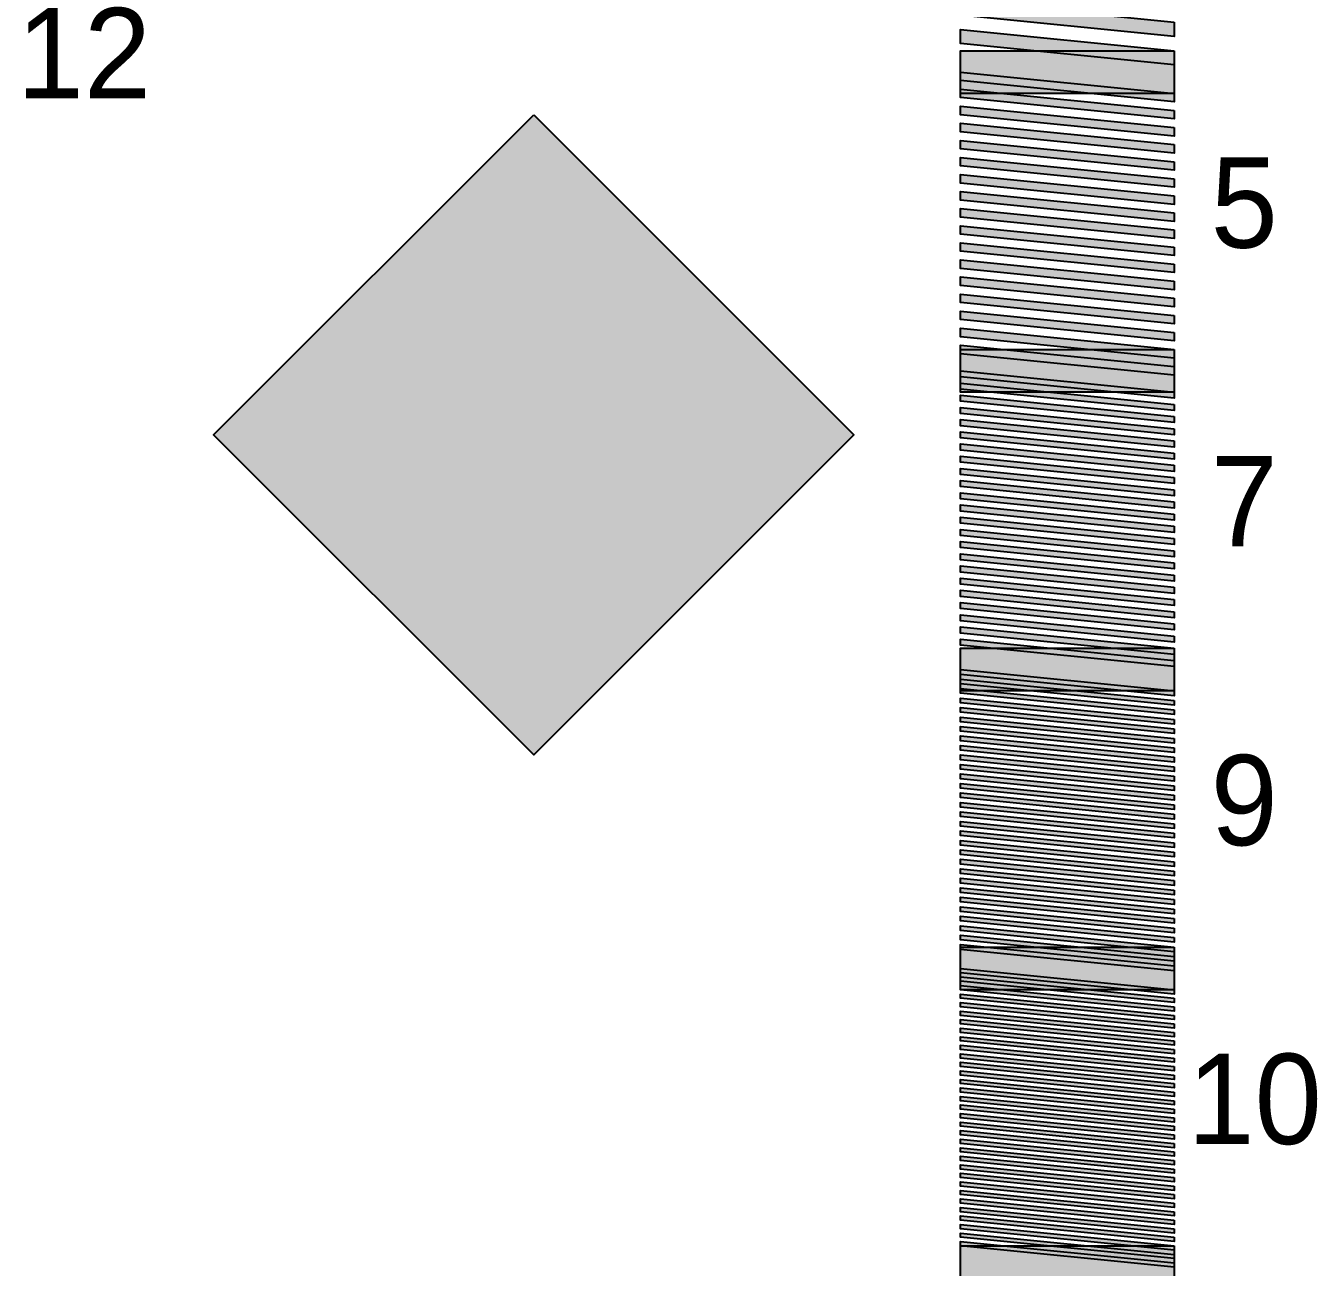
# Model space of a CAD drawing. Header units: millimetres. Extents: x 39 to 1543, y 52 to 919.
# Drawn here: x 936 to 1177.9, y 448.3 to 680.9 of the extents above; entities that cross this region are included whole.
import ezdxf

# ---------------------------------------------------------------- set-up
doc = ezdxf.new("R2010")
doc.units = ezdxf.units.MM
doc.layers.add('LABELS', color=7, linetype='Continuous')
doc.layers.add('PERIPHERY', color=7, linetype='Continuous')

msp = doc.modelspace()

# ---------------------------------------------------------------- hatches: boundary and pattern name
at = {"layer": 'PERIPHERY', "true_color": 0x000000}
h = msp.add_hatch(color=7, dxfattribs=at)
h.dxf.hatch_style = 1
h.paths.add_polyline_path([(1151.12, 681.58), (1151.12, 678.91), (1111.12, 682.91), (1111.12, 685.58), (1151.12, 681.58)])
h = msp.add_hatch(color=7, dxfattribs=at)
h.dxf.hatch_style = 1
h.paths.add_polyline_path([(1151.12, 676.25), (1151.12, 673.58), (1111.12, 677.58), (1111.12, 680.25), (1151.12, 676.25)])
h = msp.add_hatch(color=7, dxfattribs=at)
h.dxf.hatch_style = 1
h.paths.add_polyline_path([(1151.12, 676.25), (1151.12, 668.25), (1111.12, 668.25), (1111.12, 676.25), (1151.12, 676.25)])
h = msp.add_hatch(color=7, dxfattribs=at)
h.dxf.hatch_style = 1
h.paths.add_polyline_path([(1151.12, 668.25), (1151.12, 666.65), (1111.12, 670.65), (1111.12, 672.25), (1151.12, 668.25)])
h = msp.add_hatch(color=7, dxfattribs=at)
h.dxf.hatch_style = 1
h.paths.add_polyline_path([(1151.12, 665.05), (1151.12, 663.45), (1111.12, 667.45), (1111.12, 669.05), (1151.12, 665.05)])
h = msp.add_hatch(color=7, dxfattribs=at)
h.dxf.hatch_style = 1
h.paths.add_polyline_path([(1151.12, 661.85), (1151.12, 660.25), (1111.12, 664.25), (1111.12, 665.85), (1151.12, 661.85)])
h = msp.add_hatch(color=7, dxfattribs=at)
h.dxf.hatch_style = 1
h.paths.add_polyline_path([(1031.12, 664.25), (1091.12, 604.25), (1031.12, 544.25), (971.12, 604.25), (1031.12, 664.25)])
h = msp.add_hatch(color=7, dxfattribs=at)
h.dxf.hatch_style = 1
h.paths.add_polyline_path([(1151.12, 658.65), (1151.12, 657.05), (1111.12, 661.05), (1111.12, 662.65), (1151.12, 658.65)])
h = msp.add_hatch(color=7, dxfattribs=at)
h.dxf.hatch_style = 1
h.paths.add_polyline_path([(1151.12, 655.45), (1151.12, 653.85), (1111.12, 657.85), (1111.12, 659.45), (1151.12, 655.45)])
h = msp.add_hatch(color=7, dxfattribs=at)
h.dxf.hatch_style = 1
h.paths.add_polyline_path([(1151.12, 652.25), (1151.12, 650.65), (1111.12, 654.65), (1111.12, 656.25), (1151.12, 652.25)])
h = msp.add_hatch(color=7, dxfattribs=at)
h.dxf.hatch_style = 1
h.paths.add_polyline_path([(1151.12, 649.05), (1151.12, 647.45), (1111.12, 651.45), (1111.12, 653.05), (1151.12, 649.05)])
h = msp.add_hatch(color=7, dxfattribs=at)
h.dxf.hatch_style = 1
h.paths.add_polyline_path([(1151.12, 645.85), (1151.12, 644.25), (1111.12, 648.25), (1111.12, 649.85), (1151.12, 645.85)])
h = msp.add_hatch(color=7, dxfattribs=at)
h.dxf.hatch_style = 1
h.paths.add_polyline_path([(1151.12, 642.65), (1151.12, 641.05), (1111.12, 645.05), (1111.12, 646.65), (1151.12, 642.65)])
h = msp.add_hatch(color=7, dxfattribs=at)
h.dxf.hatch_style = 1
h.paths.add_polyline_path([(1151.12, 639.45), (1151.12, 637.85), (1111.12, 641.85), (1111.12, 643.45), (1151.12, 639.45)])
h = msp.add_hatch(color=7, dxfattribs=at)
h.dxf.hatch_style = 1
h.paths.add_polyline_path([(1151.12, 636.25), (1151.12, 634.65), (1111.12, 638.65), (1111.12, 640.25), (1151.12, 636.25)])
h = msp.add_hatch(color=7, dxfattribs=at)
h.dxf.hatch_style = 1
h.paths.add_polyline_path([(1151.12, 633.05), (1151.12, 631.45), (1111.12, 635.45), (1111.12, 637.05), (1151.12, 633.05)])
h = msp.add_hatch(color=7, dxfattribs=at)
h.dxf.hatch_style = 1
h.paths.add_polyline_path([(1151.12, 629.85), (1151.12, 628.25), (1111.12, 632.25), (1111.12, 633.85), (1151.12, 629.85)])
h = msp.add_hatch(color=7, dxfattribs=at)
h.dxf.hatch_style = 1
h.paths.add_polyline_path([(1151.12, 626.65), (1151.12, 625.05), (1111.12, 629.05), (1111.12, 630.65), (1151.12, 626.65)])
h = msp.add_hatch(color=7, dxfattribs=at)
h.dxf.hatch_style = 1
h.paths.add_polyline_path([(1151.12, 623.45), (1151.12, 621.85), (1111.12, 625.85), (1111.12, 627.45), (1151.12, 623.45)])
h = msp.add_hatch(color=7, dxfattribs=at)
h.dxf.hatch_style = 1
h.paths.add_polyline_path([(1151.12, 620.25), (1151.12, 618.65), (1111.12, 622.65), (1111.12, 624.25), (1151.12, 620.25)])
h = msp.add_hatch(color=7, dxfattribs=at)
h.dxf.hatch_style = 1
h.paths.add_polyline_path([(1151.12, 617.05), (1151.12, 615.45), (1111.12, 619.45), (1111.12, 621.05), (1151.12, 617.05)])
h = msp.add_hatch(color=7, dxfattribs=at)
h.dxf.hatch_style = 1
h.paths.add_polyline_path([(1151.12, 620.25), (1151.12, 612.25), (1111.12, 612.25), (1111.12, 620.25), (1151.12, 620.25)])
h = msp.add_hatch(color=7, dxfattribs=at)
h.dxf.hatch_style = 1
h.paths.add_polyline_path([(1151.12, 612.25), (1151.12, 611.11), (1111.12, 615.1), (1111.12, 616.25), (1151.12, 612.25)])
h = msp.add_hatch(color=7, dxfattribs=at)
h.dxf.hatch_style = 1
h.paths.add_polyline_path([(1151.12, 609.96), (1151.12, 608.82), (1111.12, 612.82), (1111.12, 613.96), (1151.12, 609.96)])
h = msp.add_hatch(color=7, dxfattribs=at)
h.dxf.hatch_style = 1
h.paths.add_polyline_path([(1151.12, 607.68), (1151.12, 606.54), (1111.12, 610.54), (1111.12, 611.68), (1151.12, 607.68)])
h = msp.add_hatch(color=7, dxfattribs=at)
h.dxf.hatch_style = 1
h.paths.add_polyline_path([(1151.12, 605.39), (1151.12, 604.25), (1111.12, 608.25), (1111.12, 609.39), (1151.12, 605.39)])
h = msp.add_hatch(color=7, dxfattribs=at)
h.dxf.hatch_style = 1
h.paths.add_polyline_path([(1151.12, 603.11), (1151.12, 601.96), (1111.12, 605.96), (1111.12, 607.11), (1151.12, 603.11)])
h = msp.add_hatch(color=7, dxfattribs=at)
h.dxf.hatch_style = 1
h.paths.add_polyline_path([(1151.12, 600.82), (1151.12, 599.68), (1111.12, 603.68), (1111.12, 604.82), (1151.12, 600.82)])
h = msp.add_hatch(color=7, dxfattribs=at)
h.dxf.hatch_style = 1
h.paths.add_polyline_path([(1151.12, 598.54), (1151.12, 597.39), (1111.12, 601.39), (1111.12, 602.54), (1151.12, 598.54)])
h = msp.add_hatch(color=7, dxfattribs=at)
h.dxf.hatch_style = 1
h.paths.add_polyline_path([(1151.12, 596.25), (1151.12, 595.11), (1111.12, 599.11), (1111.12, 600.25), (1151.12, 596.25)])
h = msp.add_hatch(color=7, dxfattribs=at)
h.dxf.hatch_style = 1
h.paths.add_polyline_path([(1151.12, 593.96), (1151.12, 592.82), (1111.12, 596.82), (1111.12, 597.96), (1151.12, 593.96)])
h = msp.add_hatch(color=7, dxfattribs=at)
h.dxf.hatch_style = 1
h.paths.add_polyline_path([(1151.12, 591.68), (1151.12, 590.53), (1111.12, 594.54), (1111.12, 595.68), (1151.12, 591.68)])
h = msp.add_hatch(color=7, dxfattribs=at)
h.dxf.hatch_style = 1
h.paths.add_polyline_path([(1151.12, 589.39), (1151.12, 588.25), (1111.12, 592.25), (1111.12, 593.39), (1151.12, 589.39)])
h = msp.add_hatch(color=7, dxfattribs=at)
h.dxf.hatch_style = 1
h.paths.add_polyline_path([(1151.12, 587.11), (1151.12, 585.97), (1111.12, 589.96), (1111.12, 591.11), (1151.12, 587.11)])
h = msp.add_hatch(color=7, dxfattribs=at)
h.dxf.hatch_style = 1
h.paths.add_polyline_path([(1151.12, 584.82), (1151.12, 583.68), (1111.12, 587.68), (1111.12, 588.82), (1151.12, 584.82)])
h = msp.add_hatch(color=7, dxfattribs=at)
h.dxf.hatch_style = 1
h.paths.add_polyline_path([(1151.12, 582.54), (1151.12, 581.39), (1111.12, 585.39), (1111.12, 586.54), (1151.12, 582.54)])
h = msp.add_hatch(color=7, dxfattribs=at)
h.dxf.hatch_style = 1
h.paths.add_polyline_path([(1151.12, 580.25), (1151.12, 579.11), (1111.12, 583.11), (1111.12, 584.25), (1151.12, 580.25)])
h = msp.add_hatch(color=7, dxfattribs=at)
h.dxf.hatch_style = 1
h.paths.add_polyline_path([(1151.12, 577.97), (1151.12, 576.82), (1111.12, 580.82), (1111.12, 581.97), (1151.12, 577.97)])
h = msp.add_hatch(color=7, dxfattribs=at)
h.dxf.hatch_style = 1
h.paths.add_polyline_path([(1151.12, 575.68), (1151.12, 574.54), (1111.12, 578.54), (1111.12, 579.68), (1151.12, 575.68)])
h = msp.add_hatch(color=7, dxfattribs=at)
h.dxf.hatch_style = 1
h.paths.add_polyline_path([(1151.12, 573.4), (1151.12, 572.25), (1111.12, 576.25), (1111.12, 577.39), (1151.12, 573.4)])
h = msp.add_hatch(color=7, dxfattribs=at)
h.dxf.hatch_style = 1
h.paths.add_polyline_path([(1151.12, 571.11), (1151.12, 569.97), (1111.12, 573.97), (1111.12, 575.11), (1151.12, 571.11)])
h = msp.add_hatch(color=7, dxfattribs=at)
h.dxf.hatch_style = 1
h.paths.add_polyline_path([(1151.12, 568.82), (1151.12, 567.68), (1111.12, 571.68), (1111.12, 572.82), (1151.12, 568.82)])
h = msp.add_hatch(color=7, dxfattribs=at)
h.dxf.hatch_style = 1
h.paths.add_polyline_path([(1151.12, 566.54), (1151.12, 565.39), (1111.12, 569.39), (1111.12, 570.54), (1151.12, 566.54)])
h = msp.add_hatch(color=7, dxfattribs=at)
h.dxf.hatch_style = 1
h.paths.add_polyline_path([(1151.12, 564.25), (1151.12, 563.11), (1111.12, 567.11), (1111.12, 568.25), (1151.12, 564.25)])
h = msp.add_hatch(color=7, dxfattribs=at)
h.dxf.hatch_style = 1
h.paths.add_polyline_path([(1151.12, 561.97), (1151.12, 560.82), (1111.12, 564.82), (1111.12, 565.97), (1151.12, 561.97)])
h = msp.add_hatch(color=7, dxfattribs=at)
h.dxf.hatch_style = 1
h.paths.add_polyline_path([(1151.12, 564.25), (1151.12, 556.25), (1111.12, 556.25), (1111.12, 564.25), (1151.12, 564.25)])
h = msp.add_hatch(color=7, dxfattribs=at)
h.dxf.hatch_style = 1
h.paths.add_polyline_path([(1151.12, 556.25), (1151.12, 555.36), (1111.12, 559.36), (1111.12, 560.25), (1151.12, 556.25)])
h = msp.add_hatch(color=7, dxfattribs=at)
h.dxf.hatch_style = 1
h.paths.add_polyline_path([(1151.12, 554.47), (1151.12, 553.58), (1111.12, 557.58), (1111.12, 558.47), (1151.12, 554.47)])
h = msp.add_hatch(color=7, dxfattribs=at)
h.dxf.hatch_style = 1
h.paths.add_polyline_path([(1151.12, 552.69), (1151.12, 551.81), (1111.12, 555.81), (1111.12, 556.69), (1151.12, 552.69)])
h = msp.add_hatch(color=7, dxfattribs=at)
h.dxf.hatch_style = 1
h.paths.add_polyline_path([(1151.12, 550.92), (1151.12, 550.03), (1111.12, 554.03), (1111.12, 554.92), (1151.12, 550.92)])
h = msp.add_hatch(color=7, dxfattribs=at)
h.dxf.hatch_style = 1
h.paths.add_polyline_path([(1151.12, 549.14), (1151.12, 548.25), (1111.12, 552.25), (1111.12, 553.14), (1151.12, 549.14)])
h = msp.add_hatch(color=7, dxfattribs=at)
h.dxf.hatch_style = 1
h.paths.add_polyline_path([(1151.12, 547.36), (1151.12, 546.47), (1111.12, 550.47), (1111.12, 551.36), (1151.12, 547.36)])
h = msp.add_hatch(color=7, dxfattribs=at)
h.dxf.hatch_style = 1
h.paths.add_polyline_path([(1151.12, 545.58), (1151.12, 544.69), (1111.12, 548.7), (1111.12, 549.58), (1151.12, 545.58)])
h = msp.add_hatch(color=7, dxfattribs=at)
h.dxf.hatch_style = 1
h.paths.add_polyline_path([(1151.12, 543.81), (1151.12, 542.92), (1111.12, 546.92), (1111.12, 547.81), (1151.12, 543.81)])
h = msp.add_hatch(color=7, dxfattribs=at)
h.dxf.hatch_style = 1
h.paths.add_polyline_path([(1151.12, 542.03), (1151.12, 541.14), (1111.12, 545.14), (1111.12, 546.03), (1151.12, 542.03)])
h = msp.add_hatch(color=7, dxfattribs=at)
h.dxf.hatch_style = 1
h.paths.add_polyline_path([(1151.12, 540.25), (1151.12, 539.36), (1111.12, 543.36), (1111.12, 544.25), (1151.12, 540.25)])
h = msp.add_hatch(color=7, dxfattribs=at)
h.dxf.hatch_style = 1
h.paths.add_polyline_path([(1151.12, 538.47), (1151.12, 537.59), (1111.12, 541.58), (1111.12, 542.47), (1151.12, 538.47)])
h = msp.add_hatch(color=7, dxfattribs=at)
h.dxf.hatch_style = 1
h.paths.add_polyline_path([(1151.12, 536.69), (1151.12, 535.81), (1111.12, 539.81), (1111.12, 540.7), (1151.12, 536.69)])
h = msp.add_hatch(color=7, dxfattribs=at)
h.dxf.hatch_style = 1
h.paths.add_polyline_path([(1151.12, 534.92), (1151.12, 534.03), (1111.12, 538.03), (1111.12, 538.92), (1151.12, 534.92)])
h = msp.add_hatch(color=7, dxfattribs=at)
h.dxf.hatch_style = 1
h.paths.add_polyline_path([(1151.12, 533.14), (1151.12, 532.25), (1111.12, 536.25), (1111.12, 537.14), (1151.12, 533.14)])
h = msp.add_hatch(color=7, dxfattribs=at)
h.dxf.hatch_style = 1
h.paths.add_polyline_path([(1151.12, 531.36), (1151.12, 530.47), (1111.12, 534.47), (1111.12, 535.36), (1151.12, 531.36)])
h = msp.add_hatch(color=7, dxfattribs=at)
h.dxf.hatch_style = 1
h.paths.add_polyline_path([(1151.12, 529.58), (1151.12, 528.7), (1111.12, 532.7), (1111.12, 533.58), (1151.12, 529.58)])
h = msp.add_hatch(color=7, dxfattribs=at)
h.dxf.hatch_style = 1
h.paths.add_polyline_path([(1151.12, 527.81), (1151.12, 526.92), (1111.12, 530.92), (1111.12, 531.81), (1151.12, 527.81)])
h = msp.add_hatch(color=7, dxfattribs=at)
h.dxf.hatch_style = 1
h.paths.add_polyline_path([(1151.12, 526.03), (1151.12, 525.14), (1111.12, 529.14), (1111.12, 530.03), (1151.12, 526.03)])
h = msp.add_hatch(color=7, dxfattribs=at)
h.dxf.hatch_style = 1
h.paths.add_polyline_path([(1151.12, 524.25), (1151.12, 523.36), (1111.12, 527.36), (1111.12, 528.25), (1151.12, 524.25)])
h = msp.add_hatch(color=7, dxfattribs=at)
h.dxf.hatch_style = 1
h.paths.add_polyline_path([(1151.12, 522.48), (1151.12, 521.59), (1111.12, 525.59), (1111.12, 526.48), (1151.12, 522.48)])
h = msp.add_hatch(color=7, dxfattribs=at)
h.dxf.hatch_style = 1
h.paths.add_polyline_path([(1151.12, 520.7), (1151.12, 519.81), (1111.12, 523.81), (1111.12, 524.7), (1151.12, 520.7)])
h = msp.add_hatch(color=7, dxfattribs=at)
h.dxf.hatch_style = 1
h.paths.add_polyline_path([(1151.12, 518.92), (1151.12, 518.03), (1111.12, 522.03), (1111.12, 522.92), (1151.12, 518.92)])
h = msp.add_hatch(color=7, dxfattribs=at)
h.dxf.hatch_style = 1
h.paths.add_polyline_path([(1151.12, 517.14), (1151.12, 516.25), (1111.12, 520.25), (1111.12, 521.14), (1151.12, 517.14)])
h = msp.add_hatch(color=7, dxfattribs=at)
h.dxf.hatch_style = 1
h.paths.add_polyline_path([(1151.12, 515.36), (1151.12, 514.48), (1111.12, 518.47), (1111.12, 519.37), (1151.12, 515.36)])
h = msp.add_hatch(color=7, dxfattribs=at)
h.dxf.hatch_style = 1
h.paths.add_polyline_path([(1151.12, 513.59), (1151.12, 512.7), (1111.12, 516.7), (1111.12, 517.59), (1151.12, 513.59)])
h = msp.add_hatch(color=7, dxfattribs=at)
h.dxf.hatch_style = 1
h.paths.add_polyline_path([(1151.12, 511.81), (1151.12, 510.92), (1111.12, 514.92), (1111.12, 515.81), (1151.12, 511.81)])
h = msp.add_hatch(color=7, dxfattribs=at)
h.dxf.hatch_style = 1
h.paths.add_polyline_path([(1151.12, 510.03), (1151.12, 509.14), (1111.12, 513.14), (1111.12, 514.03), (1151.12, 510.03)])
h = msp.add_hatch(color=7, dxfattribs=at)
h.dxf.hatch_style = 1
h.paths.add_polyline_path([(1151.12, 508.25), (1151.12, 507.36), (1111.12, 511.37), (1111.12, 512.25), (1151.12, 508.25)])
h = msp.add_hatch(color=7, dxfattribs=at)
h.dxf.hatch_style = 1
h.paths.add_polyline_path([(1151.12, 506.48), (1151.12, 505.59), (1111.12, 509.59), (1111.12, 510.48), (1151.12, 506.48)])
h = msp.add_hatch(color=7, dxfattribs=at)
h.dxf.hatch_style = 1
h.paths.add_polyline_path([(1151.12, 504.7), (1151.12, 503.81), (1111.12, 507.81), (1111.12, 508.7), (1151.12, 504.7)])
h = msp.add_hatch(color=7, dxfattribs=at)
h.dxf.hatch_style = 1
h.paths.add_polyline_path([(1151.12, 508.25), (1151.12, 500.25), (1111.12, 500.25), (1111.12, 508.25), (1151.12, 508.25)])
h = msp.add_hatch(color=7, dxfattribs=at)
h.dxf.hatch_style = 1
h.paths.add_polyline_path([(1151.12, 500.25), (1151.12, 499.45), (1111.12, 503.45), (1111.12, 504.25), (1151.12, 500.25)])
h = msp.add_hatch(color=7, dxfattribs=at)
h.dxf.hatch_style = 1
h.paths.add_polyline_path([(1151.12, 498.65), (1151.12, 497.85), (1111.12, 501.85), (1111.12, 502.65), (1151.12, 498.65)])
h = msp.add_hatch(color=7, dxfattribs=at)
h.dxf.hatch_style = 1
h.paths.add_polyline_path([(1151.12, 497.05), (1151.12, 496.25), (1111.12, 500.25), (1111.12, 501.05), (1151.12, 497.05)])
h = msp.add_hatch(color=7, dxfattribs=at)
h.dxf.hatch_style = 1
h.paths.add_polyline_path([(1151.12, 495.45), (1151.12, 494.65), (1111.12, 498.65), (1111.12, 499.45), (1151.12, 495.45)])
h = msp.add_hatch(color=7, dxfattribs=at)
h.dxf.hatch_style = 1
h.paths.add_polyline_path([(1151.12, 493.85), (1151.12, 493.05), (1111.12, 497.05), (1111.12, 497.85), (1151.12, 493.85)])
h = msp.add_hatch(color=7, dxfattribs=at)
h.dxf.hatch_style = 1
h.paths.add_polyline_path([(1151.12, 492.25), (1151.12, 491.45), (1111.12, 495.45), (1111.12, 496.25), (1151.12, 492.25)])
h = msp.add_hatch(color=7, dxfattribs=at)
h.dxf.hatch_style = 1
h.paths.add_polyline_path([(1151.12, 490.65), (1151.12, 489.85), (1111.12, 493.85), (1111.12, 494.65), (1151.12, 490.65)])
h = msp.add_hatch(color=7, dxfattribs=at)
h.dxf.hatch_style = 1
h.paths.add_polyline_path([(1151.12, 489.05), (1151.12, 488.25), (1111.12, 492.25), (1111.12, 493.05), (1151.12, 489.05)])
h = msp.add_hatch(color=7, dxfattribs=at)
h.dxf.hatch_style = 1
h.paths.add_polyline_path([(1151.12, 487.45), (1151.12, 486.65), (1111.12, 490.65), (1111.12, 491.45), (1151.12, 487.45)])
h = msp.add_hatch(color=7, dxfattribs=at)
h.dxf.hatch_style = 1
h.paths.add_polyline_path([(1151.12, 485.85), (1151.12, 485.05), (1111.12, 489.05), (1111.12, 489.85), (1151.12, 485.85)])
h = msp.add_hatch(color=7, dxfattribs=at)
h.dxf.hatch_style = 1
h.paths.add_polyline_path([(1151.12, 484.25), (1151.12, 483.45), (1111.12, 487.45), (1111.12, 488.25), (1151.12, 484.25)])
h = msp.add_hatch(color=7, dxfattribs=at)
h.dxf.hatch_style = 1
h.paths.add_polyline_path([(1151.12, 482.65), (1151.12, 481.85), (1111.12, 485.85), (1111.12, 486.65), (1151.12, 482.65)])
h = msp.add_hatch(color=7, dxfattribs=at)
h.dxf.hatch_style = 1
h.paths.add_polyline_path([(1151.12, 481.05), (1151.12, 480.25), (1111.12, 484.25), (1111.12, 485.05), (1151.12, 481.05)])
h = msp.add_hatch(color=7, dxfattribs=at)
h.dxf.hatch_style = 1
h.paths.add_polyline_path([(1151.12, 479.45), (1151.12, 478.65), (1111.12, 482.65), (1111.12, 483.45), (1151.12, 479.45)])
h = msp.add_hatch(color=7, dxfattribs=at)
h.dxf.hatch_style = 1
h.paths.add_polyline_path([(1151.12, 477.85), (1151.12, 477.05), (1111.12, 481.05), (1111.12, 481.85), (1151.12, 477.85)])
h = msp.add_hatch(color=7, dxfattribs=at)
h.dxf.hatch_style = 1
h.paths.add_polyline_path([(1151.12, 476.25), (1151.12, 475.45), (1111.12, 479.45), (1111.12, 480.25), (1151.12, 476.25)])
h = msp.add_hatch(color=7, dxfattribs=at)
h.dxf.hatch_style = 1
h.paths.add_polyline_path([(1151.12, 474.65), (1151.12, 473.85), (1111.12, 477.85), (1111.12, 478.65), (1151.12, 474.65)])
h = msp.add_hatch(color=7, dxfattribs=at)
h.dxf.hatch_style = 1
h.paths.add_polyline_path([(1151.12, 473.05), (1151.12, 472.25), (1111.12, 476.25), (1111.12, 477.05), (1151.12, 473.05)])
h = msp.add_hatch(color=7, dxfattribs=at)
h.dxf.hatch_style = 1
h.paths.add_polyline_path([(1151.12, 471.45), (1151.12, 470.65), (1111.12, 474.65), (1111.12, 475.45), (1151.12, 471.45)])
h = msp.add_hatch(color=7, dxfattribs=at)
h.dxf.hatch_style = 1
h.paths.add_polyline_path([(1151.12, 469.85), (1151.12, 469.05), (1111.12, 473.05), (1111.12, 473.85), (1151.12, 469.85)])
h = msp.add_hatch(color=7, dxfattribs=at)
h.dxf.hatch_style = 1
h.paths.add_polyline_path([(1151.12, 468.25), (1151.12, 467.45), (1111.12, 471.45), (1111.12, 472.25), (1151.12, 468.25)])
h = msp.add_hatch(color=7, dxfattribs=at)
h.dxf.hatch_style = 1
h.paths.add_polyline_path([(1151.12, 466.65), (1151.12, 465.85), (1111.12, 469.85), (1111.12, 470.65), (1151.12, 466.65)])
h = msp.add_hatch(color=7, dxfattribs=at)
h.dxf.hatch_style = 1
h.paths.add_polyline_path([(1151.12, 465.05), (1151.12, 464.25), (1111.12, 468.25), (1111.12, 469.05), (1151.12, 465.05)])
h = msp.add_hatch(color=7, dxfattribs=at)
h.dxf.hatch_style = 1
h.paths.add_polyline_path([(1151.12, 463.45), (1151.12, 462.65), (1111.12, 466.65), (1111.12, 467.45), (1151.12, 463.45)])
h = msp.add_hatch(color=7, dxfattribs=at)
h.dxf.hatch_style = 1
h.paths.add_polyline_path([(1151.12, 461.85), (1151.12, 461.05), (1111.12, 465.05), (1111.12, 465.85), (1151.12, 461.85)])
h = msp.add_hatch(color=7, dxfattribs=at)
h.dxf.hatch_style = 1
h.paths.add_polyline_path([(1151.12, 460.25), (1151.12, 459.45), (1111.12, 463.45), (1111.12, 464.25), (1151.12, 460.25)])
h = msp.add_hatch(color=7, dxfattribs=at)
h.dxf.hatch_style = 1
h.paths.add_polyline_path([(1151.12, 458.65), (1151.12, 457.85), (1111.12, 461.85), (1111.12, 462.65), (1151.12, 458.65)])
h = msp.add_hatch(color=7, dxfattribs=at)
h.dxf.hatch_style = 1
h.paths.add_polyline_path([(1151.12, 457.05), (1151.12, 456.25), (1111.12, 460.25), (1111.12, 461.05), (1151.12, 457.05)])
h = msp.add_hatch(color=7, dxfattribs=at)
h.dxf.hatch_style = 1
h.paths.add_polyline_path([(1151.12, 455.45), (1151.12, 454.65), (1111.12, 458.65), (1111.12, 459.45), (1151.12, 455.45)])
h = msp.add_hatch(color=7, dxfattribs=at)
h.dxf.hatch_style = 1
h.paths.add_polyline_path([(1151.12, 453.85), (1151.12, 453.05), (1111.12, 457.05), (1111.12, 457.85), (1151.12, 453.85)])
h = msp.add_hatch(color=7, dxfattribs=at)
h.dxf.hatch_style = 1
h.paths.add_polyline_path([(1151.12, 452.25), (1151.12, 451.45), (1111.12, 455.45), (1111.12, 456.25), (1151.12, 452.25)])
h = msp.add_hatch(color=7, dxfattribs=at)
h.dxf.hatch_style = 1
h.paths.add_polyline_path([(1151.12, 450.65), (1151.12, 449.85), (1111.12, 453.85), (1111.12, 454.65), (1151.12, 450.65)])
h = msp.add_hatch(color=7, dxfattribs=at)
h.dxf.hatch_style = 1
h.paths.add_polyline_path([(1151.12, 449.05), (1151.12, 448.25), (1111.12, 452.25), (1111.12, 453.05), (1151.12, 449.05)])
h = msp.add_hatch(color=7, dxfattribs=at)
h.dxf.hatch_style = 1
h.paths.add_polyline_path([(1151.12, 452.25), (1151.12, 444.25), (1111.12, 444.25), (1111.12, 452.25), (1151.12, 452.25)])

# ---------------------------------------------------------------- linework, layer by layer
at = {"layer": 'PERIPHERY', "color": 250}
for points in [[(1151.12, 681.58), (1151.12, 678.91), (1111.12, 682.91), (1111.12, 685.58), (1151.12, 681.58)], [(1151.12, 676.25), (1151.12, 673.58), (1111.12, 677.58), (1111.12, 680.25), (1151.12, 676.25)], [(1151.12, 676.25), (1151.12, 668.25), (1111.12, 668.25), (1111.12, 676.25), (1151.12, 676.25)], [(1151.12, 668.25), (1151.12, 666.65), (1111.12, 670.65), (1111.12, 672.25), (1151.12, 668.25)], [(1151.12, 665.05), (1151.12, 663.45), (1111.12, 667.45), (1111.12, 669.05), (1151.12, 665.05)], [(1151.12, 661.85), (1151.12, 660.25), (1111.12, 664.25), (1111.12, 665.85), (1151.12, 661.85)], [(1031.12, 664.25), (1091.12, 604.25), (1031.12, 544.25), (971.12, 604.25), (1031.12, 664.25)], [(1151.12, 658.65), (1151.12, 657.05), (1111.12, 661.05), (1111.12, 662.65), (1151.12, 658.65)], [(1151.12, 655.45), (1151.12, 653.85), (1111.12, 657.85), (1111.12, 659.45), (1151.12, 655.45)], [(1151.12, 652.25), (1151.12, 650.65), (1111.12, 654.65), (1111.12, 656.25), (1151.12, 652.25)], [(1151.12, 649.05), (1151.12, 647.45), (1111.12, 651.45), (1111.12, 653.05), (1151.12, 649.05)], [(1151.12, 645.85), (1151.12, 644.25), (1111.12, 648.25), (1111.12, 649.85), (1151.12, 645.85)], [(1151.12, 642.65), (1151.12, 641.05), (1111.12, 645.05), (1111.12, 646.65), (1151.12, 642.65)], [(1151.12, 639.45), (1151.12, 637.85), (1111.12, 641.85), (1111.12, 643.45), (1151.12, 639.45)], [(1151.12, 636.25), (1151.12, 634.65), (1111.12, 638.65), (1111.12, 640.25), (1151.12, 636.25)], [(1151.12, 633.05), (1151.12, 631.45), (1111.12, 635.45), (1111.12, 637.05), (1151.12, 633.05)], [(1151.12, 629.85), (1151.12, 628.25), (1111.12, 632.25), (1111.12, 633.85), (1151.12, 629.85)], [(1151.12, 626.65), (1151.12, 625.05), (1111.12, 629.05), (1111.12, 630.65), (1151.12, 626.65)], [(1151.12, 623.45), (1151.12, 621.85), (1111.12, 625.85), (1111.12, 627.45), (1151.12, 623.45)], [(1151.12, 620.25), (1151.12, 618.65), (1111.12, 622.65), (1111.12, 624.25), (1151.12, 620.25)], [(1151.12, 617.05), (1151.12, 615.45), (1111.12, 619.45), (1111.12, 621.05), (1151.12, 617.05)], [(1151.12, 620.25), (1151.12, 612.25), (1111.12, 612.25), (1111.12, 620.25), (1151.12, 620.25)], [(1151.12, 612.25), (1151.12, 611.11), (1111.12, 615.1), (1111.12, 616.25), (1151.12, 612.25)], [(1151.12, 609.96), (1151.12, 608.82), (1111.12, 612.82), (1111.12, 613.96), (1151.12, 609.96)], [(1151.12, 607.68), (1151.12, 606.54), (1111.12, 610.54), (1111.12, 611.68), (1151.12, 607.68)], [(1151.12, 605.39), (1151.12, 604.25), (1111.12, 608.25), (1111.12, 609.39), (1151.12, 605.39)], [(1151.12, 603.11), (1151.12, 601.96), (1111.12, 605.96), (1111.12, 607.11), (1151.12, 603.11)], [(1151.12, 600.82), (1151.12, 599.68), (1111.12, 603.68), (1111.12, 604.82), (1151.12, 600.82)], [(1151.12, 598.54), (1151.12, 597.39), (1111.12, 601.39), (1111.12, 602.54), (1151.12, 598.54)], [(1151.12, 596.25), (1151.12, 595.11), (1111.12, 599.11), (1111.12, 600.25), (1151.12, 596.25)], [(1151.12, 593.96), (1151.12, 592.82), (1111.12, 596.82), (1111.12, 597.96), (1151.12, 593.96)], [(1151.12, 591.68), (1151.12, 590.53), (1111.12, 594.54), (1111.12, 595.68), (1151.12, 591.68)], [(1151.12, 589.39), (1151.12, 588.25), (1111.12, 592.25), (1111.12, 593.39), (1151.12, 589.39)], [(1151.12, 587.11), (1151.12, 585.97), (1111.12, 589.96), (1111.12, 591.11), (1151.12, 587.11)], [(1151.12, 584.82), (1151.12, 583.68), (1111.12, 587.68), (1111.12, 588.82), (1151.12, 584.82)], [(1151.12, 582.54), (1151.12, 581.39), (1111.12, 585.39), (1111.12, 586.54), (1151.12, 582.54)], [(1151.12, 580.25), (1151.12, 579.11), (1111.12, 583.11), (1111.12, 584.25), (1151.12, 580.25)], [(1151.12, 577.97), (1151.12, 576.82), (1111.12, 580.82), (1111.12, 581.97), (1151.12, 577.97)], [(1151.12, 575.68), (1151.12, 574.54), (1111.12, 578.54), (1111.12, 579.68), (1151.12, 575.68)], [(1151.12, 573.4), (1151.12, 572.25), (1111.12, 576.25), (1111.12, 577.39), (1151.12, 573.4)], [(1151.12, 571.11), (1151.12, 569.97), (1111.12, 573.97), (1111.12, 575.11), (1151.12, 571.11)], [(1151.12, 568.82), (1151.12, 567.68), (1111.12, 571.68), (1111.12, 572.82), (1151.12, 568.82)], [(1151.12, 566.54), (1151.12, 565.39), (1111.12, 569.39), (1111.12, 570.54), (1151.12, 566.54)], [(1151.12, 564.25), (1151.12, 563.11), (1111.12, 567.11), (1111.12, 568.25), (1151.12, 564.25)], [(1151.12, 561.97), (1151.12, 560.82), (1111.12, 564.82), (1111.12, 565.97), (1151.12, 561.97)], [(1151.12, 564.25), (1151.12, 556.25), (1111.12, 556.25), (1111.12, 564.25), (1151.12, 564.25)], [(1151.12, 556.25), (1151.12, 555.36), (1111.12, 559.36), (1111.12, 560.25), (1151.12, 556.25)], [(1151.12, 554.47), (1151.12, 553.58), (1111.12, 557.58), (1111.12, 558.47), (1151.12, 554.47)], [(1151.12, 552.69), (1151.12, 551.81), (1111.12, 555.81), (1111.12, 556.69), (1151.12, 552.69)], [(1151.12, 550.92), (1151.12, 550.03), (1111.12, 554.03), (1111.12, 554.92), (1151.12, 550.92)], [(1151.12, 549.14), (1151.12, 548.25), (1111.12, 552.25), (1111.12, 553.14), (1151.12, 549.14)], [(1151.12, 547.36), (1151.12, 546.47), (1111.12, 550.47), (1111.12, 551.36), (1151.12, 547.36)], [(1151.12, 545.58), (1151.12, 544.69), (1111.12, 548.7), (1111.12, 549.58), (1151.12, 545.58)], [(1151.12, 543.81), (1151.12, 542.92), (1111.12, 546.92), (1111.12, 547.81), (1151.12, 543.81)], [(1151.12, 542.03), (1151.12, 541.14), (1111.12, 545.14), (1111.12, 546.03), (1151.12, 542.03)], [(1151.12, 540.25), (1151.12, 539.36), (1111.12, 543.36), (1111.12, 544.25), (1151.12, 540.25)], [(1151.12, 538.47), (1151.12, 537.59), (1111.12, 541.58), (1111.12, 542.47), (1151.12, 538.47)], [(1151.12, 536.69), (1151.12, 535.81), (1111.12, 539.81), (1111.12, 540.7), (1151.12, 536.69)], [(1151.12, 534.92), (1151.12, 534.03), (1111.12, 538.03), (1111.12, 538.92), (1151.12, 534.92)], [(1151.12, 533.14), (1151.12, 532.25), (1111.12, 536.25), (1111.12, 537.14), (1151.12, 533.14)], [(1151.12, 531.36), (1151.12, 530.47), (1111.12, 534.47), (1111.12, 535.36), (1151.12, 531.36)], [(1151.12, 529.58), (1151.12, 528.7), (1111.12, 532.7), (1111.12, 533.58), (1151.12, 529.58)], [(1151.12, 527.81), (1151.12, 526.92), (1111.12, 530.92), (1111.12, 531.81), (1151.12, 527.81)], [(1151.12, 526.03), (1151.12, 525.14), (1111.12, 529.14), (1111.12, 530.03), (1151.12, 526.03)], [(1151.12, 524.25), (1151.12, 523.36), (1111.12, 527.36), (1111.12, 528.25), (1151.12, 524.25)], [(1151.12, 522.48), (1151.12, 521.59), (1111.12, 525.59), (1111.12, 526.48), (1151.12, 522.48)], [(1151.12, 520.7), (1151.12, 519.81), (1111.12, 523.81), (1111.12, 524.7), (1151.12, 520.7)], [(1151.12, 518.92), (1151.12, 518.03), (1111.12, 522.03), (1111.12, 522.92), (1151.12, 518.92)], [(1151.12, 517.14), (1151.12, 516.25), (1111.12, 520.25), (1111.12, 521.14), (1151.12, 517.14)], [(1151.12, 515.36), (1151.12, 514.48), (1111.12, 518.47), (1111.12, 519.37), (1151.12, 515.36)], [(1151.12, 513.59), (1151.12, 512.7), (1111.12, 516.7), (1111.12, 517.59), (1151.12, 513.59)], [(1151.12, 511.81), (1151.12, 510.92), (1111.12, 514.92), (1111.12, 515.81), (1151.12, 511.81)], [(1151.12, 510.03), (1151.12, 509.14), (1111.12, 513.14), (1111.12, 514.03), (1151.12, 510.03)], [(1151.12, 508.25), (1151.12, 507.36), (1111.12, 511.37), (1111.12, 512.25), (1151.12, 508.25)], [(1151.12, 506.48), (1151.12, 505.59), (1111.12, 509.59), (1111.12, 510.48), (1151.12, 506.48)], [(1151.12, 504.7), (1151.12, 503.81), (1111.12, 507.81), (1111.12, 508.7), (1151.12, 504.7)], [(1151.12, 508.25), (1151.12, 500.25), (1111.12, 500.25), (1111.12, 508.25), (1151.12, 508.25)], [(1151.12, 500.25), (1151.12, 499.45), (1111.12, 503.45), (1111.12, 504.25), (1151.12, 500.25)], [(1151.12, 498.65), (1151.12, 497.85), (1111.12, 501.85), (1111.12, 502.65), (1151.12, 498.65)], [(1151.12, 497.05), (1151.12, 496.25), (1111.12, 500.25), (1111.12, 501.05), (1151.12, 497.05)], [(1151.12, 495.45), (1151.12, 494.65), (1111.12, 498.65), (1111.12, 499.45), (1151.12, 495.45)], [(1151.12, 493.85), (1151.12, 493.05), (1111.12, 497.05), (1111.12, 497.85), (1151.12, 493.85)], [(1151.12, 492.25), (1151.12, 491.45), (1111.12, 495.45), (1111.12, 496.25), (1151.12, 492.25)], [(1151.12, 490.65), (1151.12, 489.85), (1111.12, 493.85), (1111.12, 494.65), (1151.12, 490.65)], [(1151.12, 489.05), (1151.12, 488.25), (1111.12, 492.25), (1111.12, 493.05), (1151.12, 489.05)], [(1151.12, 487.45), (1151.12, 486.65), (1111.12, 490.65), (1111.12, 491.45), (1151.12, 487.45)], [(1151.12, 485.85), (1151.12, 485.05), (1111.12, 489.05), (1111.12, 489.85), (1151.12, 485.85)], [(1151.12, 484.25), (1151.12, 483.45), (1111.12, 487.45), (1111.12, 488.25), (1151.12, 484.25)], [(1151.12, 482.65), (1151.12, 481.85), (1111.12, 485.85), (1111.12, 486.65), (1151.12, 482.65)], [(1151.12, 481.05), (1151.12, 480.25), (1111.12, 484.25), (1111.12, 485.05), (1151.12, 481.05)], [(1151.12, 479.45), (1151.12, 478.65), (1111.12, 482.65), (1111.12, 483.45), (1151.12, 479.45)], [(1151.12, 477.85), (1151.12, 477.05), (1111.12, 481.05), (1111.12, 481.85), (1151.12, 477.85)], [(1151.12, 476.25), (1151.12, 475.45), (1111.12, 479.45), (1111.12, 480.25), (1151.12, 476.25)], [(1151.12, 474.65), (1151.12, 473.85), (1111.12, 477.85), (1111.12, 478.65), (1151.12, 474.65)], [(1151.12, 473.05), (1151.12, 472.25), (1111.12, 476.25), (1111.12, 477.05), (1151.12, 473.05)], [(1151.12, 471.45), (1151.12, 470.65), (1111.12, 474.65), (1111.12, 475.45), (1151.12, 471.45)], [(1151.12, 469.85), (1151.12, 469.05), (1111.12, 473.05), (1111.12, 473.85), (1151.12, 469.85)], [(1151.12, 468.25), (1151.12, 467.45), (1111.12, 471.45), (1111.12, 472.25), (1151.12, 468.25)], [(1151.12, 466.65), (1151.12, 465.85), (1111.12, 469.85), (1111.12, 470.65), (1151.12, 466.65)], [(1151.12, 465.05), (1151.12, 464.25), (1111.12, 468.25), (1111.12, 469.05), (1151.12, 465.05)], [(1151.12, 463.45), (1151.12, 462.65), (1111.12, 466.65), (1111.12, 467.45), (1151.12, 463.45)], [(1151.12, 461.85), (1151.12, 461.05), (1111.12, 465.05), (1111.12, 465.85), (1151.12, 461.85)], [(1151.12, 460.25), (1151.12, 459.45), (1111.12, 463.45), (1111.12, 464.25), (1151.12, 460.25)], [(1151.12, 458.65), (1151.12, 457.85), (1111.12, 461.85), (1111.12, 462.65), (1151.12, 458.65)], [(1151.12, 457.05), (1151.12, 456.25), (1111.12, 460.25), (1111.12, 461.05), (1151.12, 457.05)], [(1151.12, 455.45), (1151.12, 454.65), (1111.12, 458.65), (1111.12, 459.45), (1151.12, 455.45)], [(1151.12, 453.85), (1151.12, 453.05), (1111.12, 457.05), (1111.12, 457.85), (1151.12, 453.85)], [(1151.12, 452.25), (1151.12, 451.45), (1111.12, 455.45), (1111.12, 456.25), (1151.12, 452.25)], [(1151.12, 450.65), (1151.12, 449.85), (1111.12, 453.85), (1111.12, 454.65), (1151.12, 450.65)], [(1151.12, 449.05), (1151.12, 448.25), (1111.12, 452.25), (1111.12, 453.05), (1151.12, 449.05)], [(1151.12, 452.25), (1151.12, 444.25), (1111.12, 444.25), (1111.12, 452.25), (1151.12, 452.25)]]:
    msp.add_lwpolyline(points, close=True, dxfattribs=at)
at = {"layer": 'PERIPHERY', "color": 250, "true_color": 0x000000}
for points in [[(1111.12, 682.91), (1151.12, 678.91), (1151.12, 681.58)], [(1151.12, 676.25), (1111.12, 680.25), (1111.12, 677.58)], [(1111.12, 677.58), (1151.12, 673.58), (1151.12, 676.25)], [(1151.12, 676.25), (1111.12, 676.25), (1111.12, 668.25)], [(1111.12, 668.25), (1151.12, 668.25), (1151.12, 676.25)], [(1151.12, 668.25), (1111.12, 672.25), (1111.12, 670.65)], [(1111.12, 670.65), (1151.12, 666.65), (1151.12, 668.25)], [(1151.12, 665.05), (1111.12, 669.05), (1111.12, 667.45)], [(1111.12, 667.45), (1151.12, 663.45), (1151.12, 665.05)], [(1151.12, 661.85), (1111.12, 665.85), (1111.12, 664.25)], [(1031.12, 664.25), (971.12, 604.25), (1031.12, 544.25)], [(1031.12, 544.25), (1091.12, 604.25), (1031.12, 664.25)], [(1111.12, 664.25), (1151.12, 660.25), (1151.12, 661.85)], [(1151.12, 658.65), (1111.12, 662.65), (1111.12, 661.05)], [(1111.12, 661.05), (1151.12, 657.05), (1151.12, 658.65)], [(1151.12, 655.45), (1111.12, 659.45), (1111.12, 657.85)], [(1111.12, 657.85), (1151.12, 653.85), (1151.12, 655.45)], [(1151.12, 652.25), (1111.12, 656.25), (1111.12, 654.65)], [(1111.12, 654.65), (1151.12, 650.65), (1151.12, 652.25)], [(1151.12, 649.05), (1111.12, 653.05), (1111.12, 651.45)], [(1111.12, 651.45), (1151.12, 647.45), (1151.12, 649.05)], [(1151.12, 645.85), (1111.12, 649.85), (1111.12, 648.25)], [(1111.12, 648.25), (1151.12, 644.25), (1151.12, 645.85)], [(1151.12, 642.65), (1111.12, 646.65), (1111.12, 645.05)], [(1111.12, 645.05), (1151.12, 641.05), (1151.12, 642.65)], [(1151.12, 639.45), (1111.12, 643.45), (1111.12, 641.85)], [(1111.12, 641.85), (1151.12, 637.85), (1151.12, 639.45)], [(1151.12, 636.25), (1111.12, 640.25), (1111.12, 638.65)], [(1111.12, 638.65), (1151.12, 634.65), (1151.12, 636.25)], [(1151.12, 633.05), (1111.12, 637.05), (1111.12, 635.45)], [(1111.12, 635.45), (1151.12, 631.45), (1151.12, 633.05)], [(1151.12, 629.85), (1111.12, 633.85), (1111.12, 632.25)], [(1111.12, 632.25), (1151.12, 628.25), (1151.12, 629.85)], [(1151.12, 626.65), (1111.12, 630.65), (1111.12, 629.05)], [(1111.12, 629.05), (1151.12, 625.05), (1151.12, 626.65)], [(1151.12, 623.45), (1111.12, 627.45), (1111.12, 625.85)], [(1111.12, 625.85), (1151.12, 621.85), (1151.12, 623.45)], [(1151.12, 620.25), (1111.12, 624.25), (1111.12, 622.65)], [(1111.12, 622.65), (1151.12, 618.65), (1151.12, 620.25)], [(1151.12, 617.05), (1111.12, 621.05), (1111.12, 619.45)], [(1151.12, 620.25), (1111.12, 620.25), (1111.12, 612.25)], [(1111.12, 612.25), (1151.12, 612.25), (1151.12, 620.25)], [(1111.12, 619.45), (1151.12, 615.45), (1151.12, 617.05)], [(1151.12, 612.25), (1111.12, 616.25), (1111.12, 615.1)], [(1111.12, 615.1), (1151.12, 611.11), (1151.12, 612.25)], [(1151.12, 609.96), (1111.12, 613.96), (1111.12, 612.82)], [(1111.12, 612.82), (1151.12, 608.82), (1151.12, 609.96)], [(1151.12, 607.68), (1111.12, 611.68), (1111.12, 610.54)], [(1111.12, 610.54), (1151.12, 606.54), (1151.12, 607.68)], [(1151.12, 605.39), (1111.12, 609.39), (1111.12, 608.25)], [(1111.12, 608.25), (1151.12, 604.25), (1151.12, 605.39)], [(1151.12, 603.11), (1111.12, 607.11), (1111.12, 605.96)], [(1111.12, 605.96), (1151.12, 601.96), (1151.12, 603.11)], [(1151.12, 600.82), (1111.12, 604.82), (1111.12, 603.68)], [(1111.12, 603.68), (1151.12, 599.68), (1151.12, 600.82)], [(1151.12, 598.54), (1111.12, 602.54), (1111.12, 601.39)], [(1111.12, 601.39), (1151.12, 597.39), (1151.12, 598.54)], [(1151.12, 596.25), (1111.12, 600.25), (1111.12, 599.11)], [(1111.12, 599.11), (1151.12, 595.11), (1151.12, 596.25)], [(1151.12, 593.96), (1111.12, 597.96), (1111.12, 596.82)], [(1111.12, 596.82), (1151.12, 592.82), (1151.12, 593.96)], [(1151.12, 591.68), (1111.12, 595.68), (1111.12, 594.54)], [(1111.12, 594.54), (1151.12, 590.53), (1151.12, 591.68)], [(1151.12, 589.39), (1111.12, 593.39), (1111.12, 592.25)], [(1111.12, 592.25), (1151.12, 588.25), (1151.12, 589.39)], [(1151.12, 587.11), (1111.12, 591.11), (1111.12, 589.96)], [(1111.12, 589.96), (1151.12, 585.97), (1151.12, 587.11)], [(1151.12, 584.82), (1111.12, 588.82), (1111.12, 587.68)], [(1111.12, 587.68), (1151.12, 583.68), (1151.12, 584.82)], [(1151.12, 582.54), (1111.12, 586.54), (1111.12, 585.39)], [(1111.12, 585.39), (1151.12, 581.39), (1151.12, 582.54)], [(1151.12, 580.25), (1111.12, 584.25), (1111.12, 583.11)], [(1111.12, 583.11), (1151.12, 579.11), (1151.12, 580.25)], [(1151.12, 577.97), (1111.12, 581.97), (1111.12, 580.82)], [(1111.12, 580.82), (1151.12, 576.82), (1151.12, 577.97)], [(1151.12, 575.68), (1111.12, 579.68), (1111.12, 578.54)], [(1111.12, 578.54), (1151.12, 574.54), (1151.12, 575.68)], [(1151.12, 573.4), (1111.12, 577.39), (1111.12, 576.25)], [(1111.12, 576.25), (1151.12, 572.25), (1151.12, 573.4)], [(1151.12, 571.11), (1111.12, 575.11), (1111.12, 573.97)], [(1111.12, 573.97), (1151.12, 569.97), (1151.12, 571.11)], [(1151.12, 568.82), (1111.12, 572.82), (1111.12, 571.68)], [(1111.12, 571.68), (1151.12, 567.68), (1151.12, 568.82)], [(1151.12, 566.54), (1111.12, 570.54), (1111.12, 569.39)], [(1111.12, 569.39), (1151.12, 565.39), (1151.12, 566.54)], [(1151.12, 564.25), (1111.12, 568.25), (1111.12, 567.11)], [(1111.12, 567.11), (1151.12, 563.11), (1151.12, 564.25)], [(1151.12, 561.97), (1111.12, 565.97), (1111.12, 564.82)], [(1111.12, 564.82), (1151.12, 560.82), (1151.12, 561.97)], [(1151.12, 564.25), (1111.12, 564.25), (1111.12, 556.25)], [(1111.12, 556.25), (1151.12, 556.25), (1151.12, 564.25)], [(1151.12, 556.25), (1111.12, 560.25), (1111.12, 559.36)], [(1111.12, 559.36), (1151.12, 555.36), (1151.12, 556.25)], [(1151.12, 554.47), (1111.12, 558.47), (1111.12, 557.58)], [(1111.12, 557.58), (1151.12, 553.58), (1151.12, 554.47)], [(1151.12, 552.69), (1111.12, 556.69), (1111.12, 555.81)], [(1111.12, 555.81), (1151.12, 551.81), (1151.12, 552.69)], [(1151.12, 550.92), (1111.12, 554.92), (1111.12, 554.03)], [(1111.12, 554.03), (1151.12, 550.03), (1151.12, 550.92)], [(1151.12, 549.14), (1111.12, 553.14), (1111.12, 552.25)], [(1111.12, 552.25), (1151.12, 548.25), (1151.12, 549.14)], [(1151.12, 547.36), (1111.12, 551.36), (1111.12, 550.47)], [(1111.12, 550.47), (1151.12, 546.47), (1151.12, 547.36)], [(1151.12, 545.58), (1111.12, 549.58), (1111.12, 548.7)], [(1111.12, 548.7), (1151.12, 544.69), (1151.12, 545.58)], [(1151.12, 543.81), (1111.12, 547.81), (1111.12, 546.92)], [(1111.12, 546.92), (1151.12, 542.92), (1151.12, 543.81)], [(1151.12, 542.03), (1111.12, 546.03), (1111.12, 545.14)], [(1111.12, 545.14), (1151.12, 541.14), (1151.12, 542.03)], [(1151.12, 540.25), (1111.12, 544.25), (1111.12, 543.36)], [(1111.12, 543.36), (1151.12, 539.36), (1151.12, 540.25)], [(1151.12, 538.47), (1111.12, 542.47), (1111.12, 541.58)], [(1111.12, 541.58), (1151.12, 537.59), (1151.12, 538.47)], [(1151.12, 536.69), (1111.12, 540.7), (1111.12, 539.81)], [(1111.12, 539.81), (1151.12, 535.81), (1151.12, 536.69)], [(1151.12, 534.92), (1111.12, 538.92), (1111.12, 538.03)], [(1111.12, 538.03), (1151.12, 534.03), (1151.12, 534.92)], [(1151.12, 533.14), (1111.12, 537.14), (1111.12, 536.25)], [(1111.12, 536.25), (1151.12, 532.25), (1151.12, 533.14)], [(1151.12, 531.36), (1111.12, 535.36), (1111.12, 534.47)], [(1111.12, 534.47), (1151.12, 530.47), (1151.12, 531.36)], [(1151.12, 529.58), (1111.12, 533.58), (1111.12, 532.7)], [(1111.12, 532.7), (1151.12, 528.7), (1151.12, 529.58)], [(1151.12, 527.81), (1111.12, 531.81), (1111.12, 530.92)], [(1111.12, 530.92), (1151.12, 526.92), (1151.12, 527.81)], [(1151.12, 526.03), (1111.12, 530.03), (1111.12, 529.14)], [(1111.12, 529.14), (1151.12, 525.14), (1151.12, 526.03)], [(1151.12, 524.25), (1111.12, 528.25), (1111.12, 527.36)], [(1111.12, 527.36), (1151.12, 523.36), (1151.12, 524.25)], [(1151.12, 522.48), (1111.12, 526.48), (1111.12, 525.59)], [(1111.12, 525.59), (1151.12, 521.59), (1151.12, 522.48)], [(1151.12, 520.7), (1111.12, 524.7), (1111.12, 523.81)], [(1111.12, 523.81), (1151.12, 519.81), (1151.12, 520.7)], [(1151.12, 518.92), (1111.12, 522.92), (1111.12, 522.03)], [(1111.12, 522.03), (1151.12, 518.03), (1151.12, 518.92)], [(1151.12, 517.14), (1111.12, 521.14), (1111.12, 520.25)], [(1111.12, 520.25), (1151.12, 516.25), (1151.12, 517.14)], [(1151.12, 515.36), (1111.12, 519.37), (1111.12, 518.47)], [(1111.12, 518.47), (1151.12, 514.48), (1151.12, 515.36)], [(1151.12, 513.59), (1111.12, 517.59), (1111.12, 516.7)], [(1111.12, 516.7), (1151.12, 512.7), (1151.12, 513.59)], [(1151.12, 511.81), (1111.12, 515.81), (1111.12, 514.92)], [(1111.12, 514.92), (1151.12, 510.92), (1151.12, 511.81)], [(1151.12, 510.03), (1111.12, 514.03), (1111.12, 513.14)], [(1111.12, 513.14), (1151.12, 509.14), (1151.12, 510.03)], [(1151.12, 508.25), (1111.12, 512.25), (1111.12, 511.37)], [(1111.12, 511.37), (1151.12, 507.36), (1151.12, 508.25)], [(1151.12, 506.48), (1111.12, 510.48), (1111.12, 509.59)], [(1111.12, 509.59), (1151.12, 505.59), (1151.12, 506.48)], [(1151.12, 504.7), (1111.12, 508.7), (1111.12, 507.81)], [(1151.12, 508.25), (1111.12, 508.25), (1111.12, 500.25)], [(1111.12, 500.25), (1151.12, 500.25), (1151.12, 508.25)], [(1111.12, 507.81), (1151.12, 503.81), (1151.12, 504.7)], [(1151.12, 500.25), (1111.12, 504.25), (1111.12, 503.45)], [(1111.12, 503.45), (1151.12, 499.45), (1151.12, 500.25)], [(1151.12, 498.65), (1111.12, 502.65), (1111.12, 501.85)], [(1111.12, 501.85), (1151.12, 497.85), (1151.12, 498.65)], [(1151.12, 497.05), (1111.12, 501.05), (1111.12, 500.25)], [(1111.12, 500.25), (1151.12, 496.25), (1151.12, 497.05)], [(1151.12, 495.45), (1111.12, 499.45), (1111.12, 498.65)], [(1111.12, 498.65), (1151.12, 494.65), (1151.12, 495.45)], [(1151.12, 493.85), (1111.12, 497.85), (1111.12, 497.05)], [(1111.12, 497.05), (1151.12, 493.05), (1151.12, 493.85)], [(1151.12, 492.25), (1111.12, 496.25), (1111.12, 495.45)], [(1111.12, 495.45), (1151.12, 491.45), (1151.12, 492.25)], [(1151.12, 490.65), (1111.12, 494.65), (1111.12, 493.85)], [(1111.12, 493.85), (1151.12, 489.85), (1151.12, 490.65)], [(1151.12, 489.05), (1111.12, 493.05), (1111.12, 492.25)], [(1111.12, 492.25), (1151.12, 488.25), (1151.12, 489.05)], [(1151.12, 487.45), (1111.12, 491.45), (1111.12, 490.65)], [(1111.12, 490.65), (1151.12, 486.65), (1151.12, 487.45)], [(1151.12, 485.85), (1111.12, 489.85), (1111.12, 489.05)], [(1111.12, 489.05), (1151.12, 485.05), (1151.12, 485.85)], [(1151.12, 484.25), (1111.12, 488.25), (1111.12, 487.45)], [(1111.12, 487.45), (1151.12, 483.45), (1151.12, 484.25)], [(1151.12, 482.65), (1111.12, 486.65), (1111.12, 485.85)], [(1111.12, 485.85), (1151.12, 481.85), (1151.12, 482.65)], [(1151.12, 481.05), (1111.12, 485.05), (1111.12, 484.25)], [(1111.12, 484.25), (1151.12, 480.25), (1151.12, 481.05)], [(1151.12, 479.45), (1111.12, 483.45), (1111.12, 482.65)], [(1111.12, 482.65), (1151.12, 478.65), (1151.12, 479.45)], [(1151.12, 477.85), (1111.12, 481.85), (1111.12, 481.05)], [(1111.12, 481.05), (1151.12, 477.05), (1151.12, 477.85)], [(1151.12, 476.25), (1111.12, 480.25), (1111.12, 479.45)], [(1111.12, 479.45), (1151.12, 475.45), (1151.12, 476.25)], [(1151.12, 474.65), (1111.12, 478.65), (1111.12, 477.85)], [(1111.12, 477.85), (1151.12, 473.85), (1151.12, 474.65)], [(1151.12, 473.05), (1111.12, 477.05), (1111.12, 476.25)], [(1111.12, 476.25), (1151.12, 472.25), (1151.12, 473.05)], [(1151.12, 471.45), (1111.12, 475.45), (1111.12, 474.65)], [(1111.12, 474.65), (1151.12, 470.65), (1151.12, 471.45)], [(1151.12, 469.85), (1111.12, 473.85), (1111.12, 473.05)], [(1111.12, 473.05), (1151.12, 469.05), (1151.12, 469.85)], [(1151.12, 468.25), (1111.12, 472.25), (1111.12, 471.45)], [(1111.12, 471.45), (1151.12, 467.45), (1151.12, 468.25)], [(1151.12, 466.65), (1111.12, 470.65), (1111.12, 469.85)], [(1111.12, 469.85), (1151.12, 465.85), (1151.12, 466.65)], [(1151.12, 465.05), (1111.12, 469.05), (1111.12, 468.25)], [(1111.12, 468.25), (1151.12, 464.25), (1151.12, 465.05)], [(1151.12, 463.45), (1111.12, 467.45), (1111.12, 466.65)], [(1111.12, 466.65), (1151.12, 462.65), (1151.12, 463.45)], [(1151.12, 461.85), (1111.12, 465.85), (1111.12, 465.05)], [(1111.12, 465.05), (1151.12, 461.05), (1151.12, 461.85)], [(1151.12, 460.25), (1111.12, 464.25), (1111.12, 463.45)], [(1111.12, 463.45), (1151.12, 459.45), (1151.12, 460.25)], [(1151.12, 458.65), (1111.12, 462.65), (1111.12, 461.85)], [(1111.12, 461.85), (1151.12, 457.85), (1151.12, 458.65)], [(1151.12, 457.05), (1111.12, 461.05), (1111.12, 460.25)], [(1111.12, 460.25), (1151.12, 456.25), (1151.12, 457.05)], [(1151.12, 455.45), (1111.12, 459.45), (1111.12, 458.65)], [(1111.12, 458.65), (1151.12, 454.65), (1151.12, 455.45)], [(1151.12, 453.85), (1111.12, 457.85), (1111.12, 457.05)], [(1111.12, 457.05), (1151.12, 453.05), (1151.12, 453.85)], [(1151.12, 452.25), (1111.12, 456.25), (1111.12, 455.45)], [(1111.12, 455.45), (1151.12, 451.45), (1151.12, 452.25)], [(1151.12, 450.65), (1111.12, 454.65), (1111.12, 453.85)], [(1111.12, 453.85), (1151.12, 449.85), (1151.12, 450.65)], [(1151.12, 449.05), (1111.12, 453.05), (1111.12, 452.25)], [(1151.12, 452.25), (1111.12, 452.25), (1111.12, 444.25)], [(1111.12, 444.25), (1151.12, 444.25), (1151.12, 452.25)], [(1111.12, 452.25), (1151.12, 448.25), (1151.12, 449.05)]]:
    msp.add_solid(points, dxfattribs=at)

# ---------------------------------------------------------------- texts
at = {"layer": 'LABELS', "color": 250}
for s, height, p in [('12', 16.933, (934.23, 667.33)), ('5', 16.93, (1157.97, 639.33)), ('7', 16.93, (1157.97, 583.33)), ('9', 16.93, (1157.97, 527.33)), ('10', 16.933, (1153.63, 471.33))]:
    msp.add_text(s, height=height, dxfattribs=at).set_placement(p)

doc.saveas('drawing.dxf')
